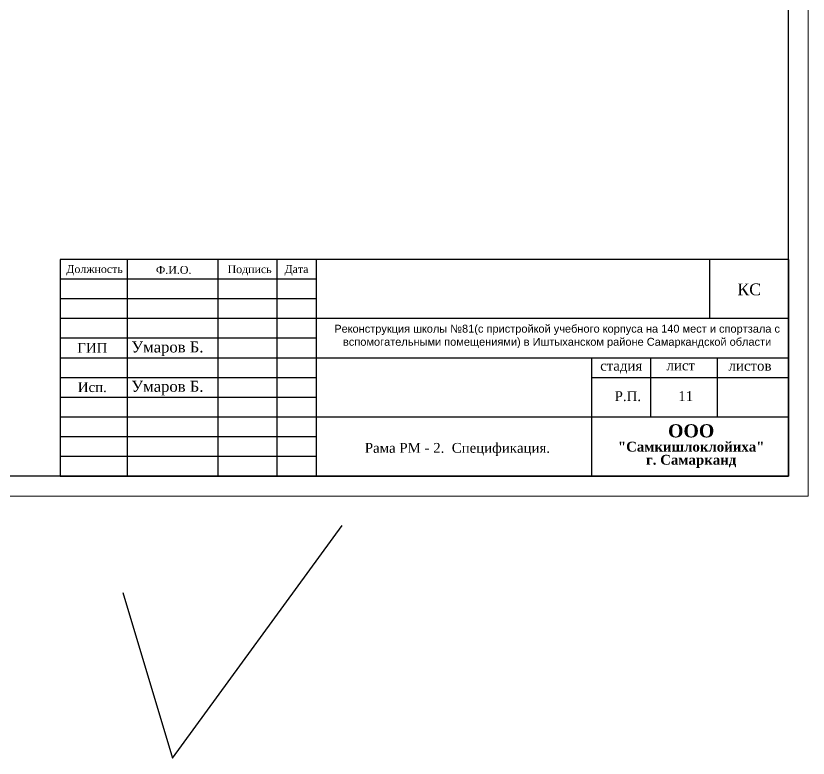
# Model space of a CAD drawing. Header units: millimetres. Extents: x 572274 to 2241483, y -888675 to -304135.
# Drawn here: x 1387762 to 1407892, y -651665 to -632805 of the extents above; entities that cross this region are included whole.
import ezdxf

# ---------------------------------------------------------------- set-up
doc = ezdxf.new("R2010")
doc.units = ezdxf.units.MM
doc.styles.add('Arial 3.', font='arial.ttf')
doc.styles.add('ISOCPEUR', font='isocpeui.ttf', dxfattribs={"height": 300})
doc.styles.add('WMF-Times New Roman0', font='times.ttf')

# ---------------------------------------------------------------- blocks, each defined once
blk = doc.blocks.new('12')
at = {"color": 5, "lineweight": 30}
for p, q in [((4038680, 3054550), (4038680, 3049050)), ((4038680, 3054550), (4038680, 3049050)), ((4038680, 3054550), (4038680, 3049050)), ((4057180, 3054550), (4038680, 3054550)), ((4057180, 3054550), (4038680, 3054550)), ((4057180, 3054550), (4038680, 3054550)), ((4040380, 3054550), (4040380, 3049050)), ((4040380, 3054550), (4040380, 3049050)), ((4042680, 3054550), (4042680, 3049050)), ((4044180, 3054550), (4044180, 3049050)), ((4045180, 3054550), (4045180, 3049050)), ((4057180, 3049050), (4057180, 3054550)), ((4057180, 3054550), (4057180, 3049050)), ((4045180, 3054050), (4038680, 3054050)), ((4045180, 3053550), (4038680, 3053550)), ((4057180, 3053050), (4038680, 3053050)), ((4045180, 3052550), (4038680, 3052550)), ((4038680, 3052050), (4057180, 3052050)), ((4052180, 3049050), (4052180, 3052050)), ((4053680, 3050550), (4053680, 3052050)), ((4055380, 3050550), (4055380, 3052050)), ((4038680, 3051550), (4045180, 3051550)), ((4052180, 3051550), (4057180, 3051550)), ((4038680, 3051050), (4045180, 3051050)), ((4038680, 3050550), (4057180, 3050550)), ((4038680, 3050050), (4045180, 3050050)), ((4038680, 3049550), (4045180, 3049550)), ((4038680, 3049050), (4057180, 3049050))]:
    blk.add_line(p, q, dxfattribs=at)

msp = doc.modelspace()

# ---------------------------------------------------------------- linework, layer by layer
at = {"color": 5, "lineweight": 30}
msp.add_line((1405392.355, -640496.498), (1405392.355, -638996.498), dxfattribs=at)
at = {"color": 250, "lineweight": 0}
msp.add_lwpolyline([(1365892.355, -645007.415), (1407892.355, -645007.415), (1407892.355, -615307.415), (1365892.355, -615307.415)], close=True, dxfattribs=at)
at = {"color": 1, "lineweight": 30}
msp.add_lwpolyline([(1407392.355, -615807.415), (1367892.355, -615807.415), (1367892.355, -644496.498), (1407392.355, -644496.498)], close=True, dxfattribs=at)
msp.add_lwpolyline([(1390482, -647455.326), (1391742, -651665.326), (1396052, -645755.326)], dxfattribs=at)

# ---------------------------------------------------------------- block references
msp.add_blockref('12', (-2649787.645, -3693546.856))

# ---------------------------------------------------------------- texts
at = {"color": 1, "linetype": 'ByBlock', "ltscale": 30, "char_height": 200, "attachment_point": 5, "style": 'WMF-Times New Roman0'}
for s, insert, width in [('{\\fTimes New Roman|b0|i0|c204|p18;\\C256;Должность}', (1389761.874, -639271.124), 2025.66353), ('{\\fTimes New Roman|b0|i0|c204|p18;\\C256;Ф\\fTimes New Roman|b0|i0|c161|p18;.\\fTimes New Roman|b0|i0|c204|p18;И\\fTimes New Roman|b0|i0|c161|p18;.\\fTimes New Roman|b0|i0|c204|p18;О\\fTimes New Roman|b0|i0|c161|p18;.}', (1391771.874, -639261.124), 1404.02516), ('{\\fTimes New Roman|b0|i0|c204|p18;\\C256;Подпись}', (1393701.874, -639271.124), 1404.02516), ('{\\fTimes New Roman|b0|i0|c204|p18;\\C256;Дата}', (1394891.874, -639271.124), 1404.02516)]:
    msp.add_mtext(s, dxfattribs=dict(at, insert=insert, width=width))
at = {"attachment_point": 1, "style": 'WMF-Times New Roman0'}
for s, insert, char_height, width in [('{\\fTimes New Roman|b0|i0|c204|p18;КС}', (1406093.322, -639605.722), 300, 971.01286), ('{\\fTimes New Roman|b0|i0|c204|p18;стадия}', (1402608.788, -641570.08), 250, 1500), ('{\\fTimes New Roman|b0|i0|c204|p18;лист}', (1404294.707, -641562.727), 250, 1500), ('{\\fTimes New Roman|b0|i0|c204|p18;листов}', (1405870.194, -641570.08), 250, 1500), (' Р.П.          11', (1402880.812, -642342.28), 250, 3755.47307), ('Рама PM - 2.  {\\C7;Спецификация.}', (1396627.471, -643656.434), 250, 6251.40676)]:
    msp.add_mtext(s, dxfattribs=dict(at, insert=insert, char_height=char_height, width=width))
at = {"color": 0, "linetype": 'ByBlock', "insert": (1401514.594, -640653.87), "char_height": 200, "width": 11599.6853, "attachment_point": 2, "style": 'ISOCPEUR'}
msp.add_mtext('{\\fArial|b0|i0|c204|p34;\\C256;Реконструкция школы №81(с пристройкой учебного корпуса на 140 мест и спортзала с вспомогательными помещениями) в Иштыханском районе Самаркандской области}', dxfattribs=at)
at = {"linetype": 'ByBlock', "ltscale": 30, "char_height": 250, "width": 1730.06259, "attachment_point": 5, "style": 'WMF-Times New Roman0'}
for s, insert in [('{\\fTimes New Roman|b0|i0|c204|p18;ГИП}', (1389704.893, -641241.124)), ('{\\fTimes New Roman|b0|i0|c204|p18;Исп.}', (1389704.893, -642241.124))]:
    msp.add_mtext(s, dxfattribs=dict(at, insert=insert))
at = {"color": 0, "char_height": 280, "width": 2199.70893, "attachment_point": 1, "style": 'WMF-Times New Roman0'}
for insert in [(1390697.71, -641077.98), (1390697.71, -642077.98)]:
    msp.add_mtext('Умаров Б.', dxfattribs=dict(at, insert=insert))
at = {"lineweight": 30, "insert": (1404919.852, -643181.632), "char_height": 250, "width": 5723.33111, "attachment_point": 2, "line_spacing_factor": 0.8, "style": 'Arial 3.'}
msp.add_mtext('{\\fTimes New Roman Cyr|b1|i0|c0|p18;\\H1.333x;\\C250;OOO\\fTimes New Roman Cyr|b1|i0|c204|p18; \\fTimes New Roman Cyr|b1|i0|c0|p18;\\P\\fTimes New Roman Cyr|b1|i0|c204|p18;\\H0.7502x;"Самкишлоклойиха" \\Pг. Самарканд}', dxfattribs=at)

doc.saveas('drawing.dxf')
